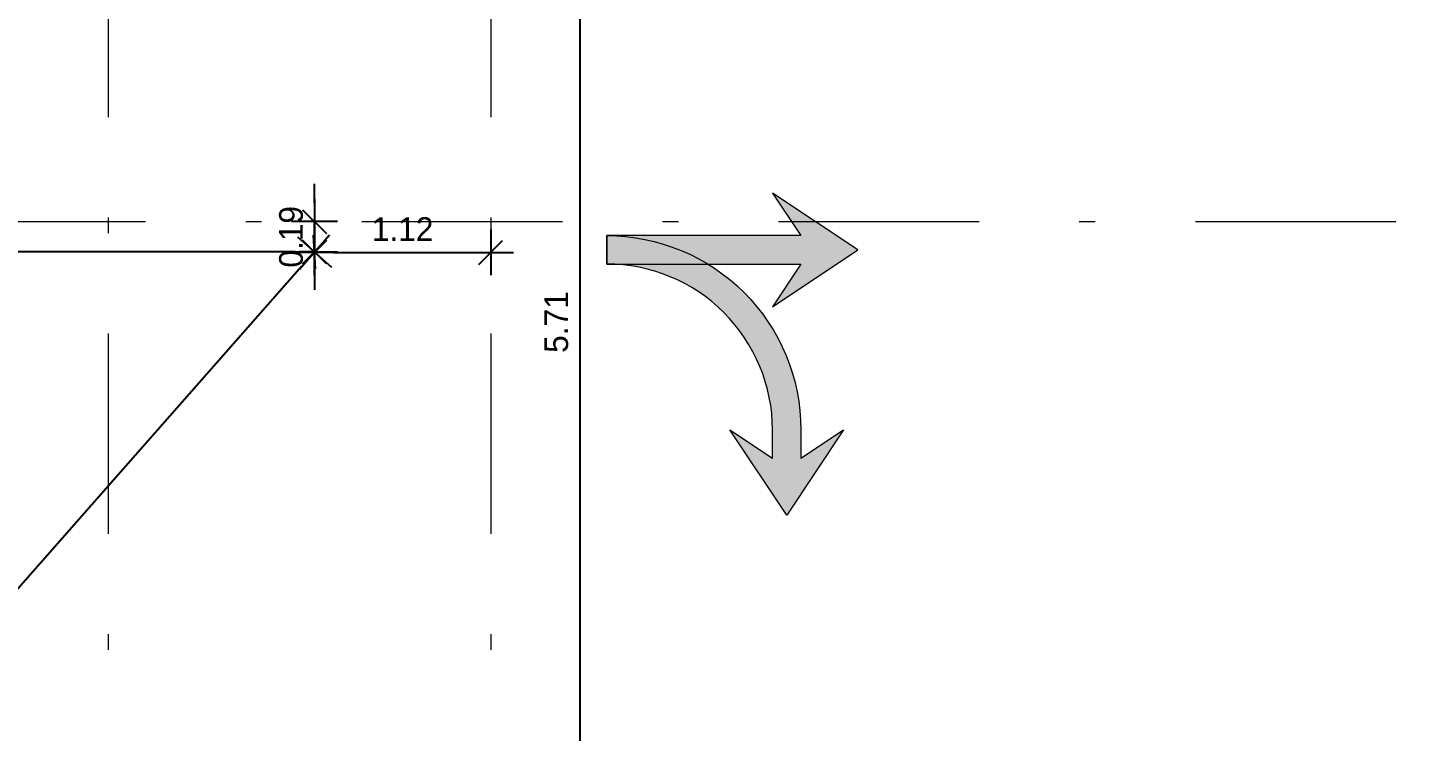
# Model space of a CAD drawing. Header units: metres. Extents: x 0 to 435, y 0 to 273.
# Drawn here: x 20.18 to 29.05, y 24.8 to 29.26 of the extents above; entities that cross this region are included whole.
import ezdxf

# ---------------------------------------------------------------- set-up
doc = ezdxf.new("R2010")
doc.units = ezdxf.units.M
doc.header["$MEASUREMENT"] = 0
for name, pattern in [('B4-PLANS$0$DASHDOT', [25.4, 12.7, -6.35, 0, -6.35]), ('B4-PLANS$0$DOT2', [0.125, 0, -0.125]), ('DOT2', [0.125, 0, -0.125])]:
    doc.linetypes.add(name, pattern=pattern)
doc.layers.get('0').update_dxf_attribs({"plot": 0})
for name, color, linetype in [('A-IDM', 221, 'Continuous'), ('A-PAV', 3, 'Continuous'), ('A-WL', 7, 'Continuous')]:
    doc.layers.add(name, color=color, linetype=linetype)
doc.layers.add('A-TRF-MRK-15', color=45, linetype='Continuous', lineweight=15)
doc.layers.add('Dote', color=1, linetype='B4-PLANS$0$DASHDOT', lineweight=15)
doc.styles.add('XARAB', font='xarab.shx')
doc.dimstyles.new('DIM100', dxfattribs={"dimtxt": 0.15, "dimasz": 0.12, "dimexe": 0.1, "dimexo": 0, "dimgap": 0.05, "dimtad": 1, "dimzin": 3, "dimdsep": 46, "dimtxsty": 'XARAB', "dimblk": 'DTICK', "dimcen": 0.09, "dimclrd": 256, "dimclre": 4, "dimclrt": 3, "dimadec": 0, "dimazin": 3, "dimtfac": 1, "dimtix": 1, "dimtmove": 2, "dimatfit": 0, "dimldrblk": 'DTICK', "dimfxl": 0.15, "dimtolj": 1, "dimtzin": 3, "dimlwd": -3, "dimlwe": -3, "dimarcsym": 0})

# ---------------------------------------------------------------- blocks, each defined once
blk = doc.blocks.new('DTICK')
for p, q in [((0, 1.207), (0, -1.207)), ((-1.207, 0), (1.207, 0))]:
    blk.add_line(p, q)
at = {"color": 3}
blk.add_line((-0.629, -0.629), (0.629, 0.629), dxfattribs=at)
blk = doc.blocks.new('*D50')
at = {"layer": 'A-IDM', "color": 4, "linetype": 'DOT2', "lineweight": -3, "ltscale": 2, "transparency": 16777216}
for p, q in [((21.9919, 27.8394), (21.9169, 27.9055)), ((15.8436, 20.8617), (15.7686, 20.9278))]:
    blk.add_line(p, q, dxfattribs=at)
at = {"layer": 'A-IDM', "linetype": 'ByBlock', "lineweight": -3, "ltscale": 2, "transparency": 16777216}
blk.add_line((21.9126, 27.7494), (15.923, 20.9517), dxfattribs=at)
at = {"layer": 'Defpoints', "color": 0, "linetype": 'ByBlock', "ltscale": 2, "transparency": 16777216}
for p in [(21.9919, 27.8394), (15.8436, 20.8617), (15.8436, 20.8617)]:
    blk.add_point(p, dxfattribs=at)
at = {"layer": 'A-IDM', "linetype": 'ByBlock', "lineweight": -3, "ltscale": 2, "transparency": 16777216, "xscale": 0.12, "yscale": 0.12, "zscale": 0.12}
for p, rotation in [((21.9919, 27.8394), 48.61602178895907), ((15.8436, 20.8617), 228.616021788959)]:
    blk.add_blockref('DTICK', p, dxfattribs=dict(at, rotation=rotation))
at = {"layer": 'A-IDM', "color": 3, "linetype": 'ByBlock', "ltscale": 2, "transparency": 16777216, "insert": (18.8066, 24.4485), "char_height": 0.15, "attachment_point": 5, "rotation": 48.61602, "style": 'XARAB'}
blk.add_mtext('\\A1;9.30', dxfattribs=at)
blk = doc.blocks.new('*D51')
at = {"layer": 'A-IDM', "color": 4, "linetype": 'DOT2', "lineweight": -3, "ltscale": 2, "transparency": 16777216}
for p, q in [((12.6919, 27.8394), (12.6919, 27.7394)), ((21.9919, 27.8394), (21.9919, 27.7394))]:
    blk.add_line(p, q, dxfattribs=at)
at = {"layer": 'A-IDM', "linetype": 'ByBlock', "lineweight": -3, "ltscale": 2, "transparency": 16777216}
blk.add_line((21.8719, 27.8394), (12.8119, 27.8394), dxfattribs=at)
at = {"layer": 'Defpoints', "color": 0, "linetype": 'ByBlock', "ltscale": 2, "transparency": 16777216}
for p in [(12.6919, 27.8394), (12.6919, 27.8394), (21.9919, 27.8394)]:
    blk.add_point(p, dxfattribs=at)
at = {"layer": 'A-IDM', "linetype": 'ByBlock', "lineweight": -3, "ltscale": 2, "transparency": 16777216, "xscale": 0.12, "yscale": 0.12, "zscale": 0.12}
for p, rotation in [((12.6919, 27.8394), 180.0000121922183), ((21.9919, 27.8394), 1.219221835491169e-05)]:
    blk.add_blockref('DTICK', p, dxfattribs=dict(at, rotation=rotation))
at = {"layer": 'A-IDM', "color": 3, "linetype": 'ByBlock', "ltscale": 2, "transparency": 16777216, "insert": (17.3419, 27.9876), "char_height": 0.15, "attachment_point": 5, "rotation": 0.00001, "style": 'XARAB'}
blk.add_mtext('\\A1;9.30', dxfattribs=at)
blk = doc.blocks.new('*D52')
at = {"layer": 'A-IDM', "linetype": 'ByBlock', "lineweight": -3, "ltscale": 2, "transparency": 16777216}
for p, q in [((21.9919, 28.1514), (21.9919, 28.2714)), ((21.9919, 27.8394), (21.9919, 28.0314)), ((21.9919, 27.7194), (21.9919, 27.5994))]:
    blk.add_line(p, q, dxfattribs=at)
at = {"layer": 'A-IDM', "color": 4, "linetype": 'DOT2', "lineweight": -3, "ltscale": 2, "transparency": 16777216}
for p, q in [((21.9919, 28.0314), (21.8919, 28.0314)), ((21.9919, 27.8394), (21.8919, 27.8394))]:
    blk.add_line(p, q, dxfattribs=at)
at = {"layer": 'Defpoints', "color": 0, "linetype": 'ByBlock', "ltscale": 2, "transparency": 16777216}
for p in [(21.9919, 28.0314), (21.9919, 28.0314), (21.9919, 27.8394)]:
    blk.add_point(p, dxfattribs=at)
at = {"layer": 'A-IDM', "linetype": 'ByBlock', "lineweight": -3, "ltscale": 2, "transparency": 16777216, "xscale": 0.12, "yscale": 0.12, "zscale": 0.12}
for p, rotation in [((21.9919, 28.0314), 270), ((21.9919, 27.8394), 90)]:
    blk.add_blockref('DTICK', p, dxfattribs=dict(at, rotation=rotation))
at = {"layer": 'A-IDM', "color": 3, "linetype": 'ByBlock', "ltscale": 2, "transparency": 16777216, "insert": (21.8438, 27.9354), "char_height": 0.15, "attachment_point": 5, "rotation": 90, "style": 'XARAB'}
blk.add_mtext('\\A1;0.19', dxfattribs=at)
blk = doc.blocks.new('*D53')
at = {"layer": 'A-IDM', "color": 4, "linetype": 'DOT2', "lineweight": -3, "ltscale": 2, "transparency": 16777216}
for p, q in [((21.9919, 27.8394), (21.9919, 27.7363)), ((23.1079, 27.8394), (23.1079, 27.7363))]:
    blk.add_line(p, q, dxfattribs=at)
at = {"layer": 'A-IDM', "linetype": 'ByBlock', "lineweight": -3, "ltscale": 2, "transparency": 16777216}
blk.add_line((22.1119, 27.8363), (22.9879, 27.8363), dxfattribs=at)
at = {"layer": 'Defpoints', "color": 0, "linetype": 'ByBlock', "ltscale": 2, "transparency": 16777216}
for p in [(21.9919, 27.8394), (23.1079, 27.8394), (23.1079, 27.8363)]:
    blk.add_point(p, dxfattribs=at)
at = {"layer": 'A-IDM', "linetype": 'ByBlock', "lineweight": -3, "ltscale": 2, "transparency": 16777216, "xscale": 0.12, "yscale": 0.12, "zscale": 0.12, "rotation": 180}
blk.add_blockref('DTICK', (21.9919, 27.8363), dxfattribs=at)
at = {"layer": 'A-IDM', "linetype": 'ByBlock', "lineweight": -3, "ltscale": 2, "transparency": 16777216, "xscale": 0.12, "yscale": 0.12, "zscale": 0.12}
blk.add_blockref('DTICK', (23.1079, 27.8363), dxfattribs=at)
at = {"layer": 'A-IDM', "color": 3, "linetype": 'ByBlock', "ltscale": 2, "transparency": 16777216, "insert": (22.5499, 27.9844), "char_height": 0.15, "attachment_point": 5, "style": 'XARAB'}
blk.add_mtext('\\A1;1.12', dxfattribs=at)
blk = doc.blocks.new('*D108')
at = {"layer": 'A-IDM', "color": 4, "linetype": 'B4-PLANS$0$DOT2', "lineweight": -3, "transparency": 16777216}
for p, q in [((24.0062, 30.2512), (23.5733, 30.2512)), ((26.4499, 24.5394), (23.5733, 24.5394))]:
    blk.add_line(p, q, dxfattribs=at)
at = {"layer": 'A-IDM', "linetype": 'ByBlock', "lineweight": -3, "transparency": 16777216}
blk.add_line((23.6733, 30.1312), (23.6733, 24.6594), dxfattribs=at)
at = {"layer": 'Defpoints', "color": 0, "linetype": 'ByBlock', "transparency": 16777216}
for p in [(24.0062, 30.2512), (23.6733, 24.5394), (26.4499, 24.5394)]:
    blk.add_point(p, dxfattribs=at)
at = {"layer": 'A-IDM', "linetype": 'ByBlock', "lineweight": -3, "transparency": 16777216, "xscale": 0.12, "yscale": 0.12, "zscale": 0.12}
for p, rotation in [((23.6733, 30.2512), 90), ((23.6733, 24.5394), 270)]:
    blk.add_blockref('DTICK', p, dxfattribs=dict(at, rotation=rotation))
at = {"layer": 'A-IDM', "color": 3, "linetype": 'ByBlock', "transparency": 16777216, "insert": (23.5246, 27.3953), "char_height": 0.15, "attachment_point": 5, "rotation": 90, "style": 'XARAB'}
blk.add_mtext('\\A1;5.71', dxfattribs=at)
blk = doc.blocks.new('T-MARK')
blk.add_hatch(color=1).paths.add_polyline_path([(0, 0), (600, -900), (150, -600), (150, -2650), (-150, -2650), (-150, -600), (-600, -900)])
blk.add_lwpolyline([(0, 0), (600, -900), (150, -600), (150, -2650), (-150, -2650), (-150, -600), (-600, -900)], close=True)
blk = doc.blocks.new('*U27')
h = blk.add_hatch(color=1)
edge = h.paths.add_edge_path()
edge.add_arc((0.8847, 0.1736), 0.8751, 90, 180, ccw=False)
edge.add_line((0.8847, 1.0487), (0.8847, 1.1987))
edge.add_arc((0.8847, 0.1736), 1.0251, 90, 180)
edge.add_line((-0.1404, 0.1736), (-0.1404, 0.0236))
edge.add_line((-0.1404, 0.0236), (-0.3654, 0.1736))
edge.add_line((-0.3654, 0.1736), (-0.0654, -0.2764))
edge.add_line((-0.0654, -0.2764), (0.2346, 0.1736))
edge.add_line((0.2346, 0.1736), (0.0096, 0.0236))
edge.add_line((0.0096, 0.0236), (0.0096, 0.1736))
blk.add_lwpolyline([(0.0096, 0.1736, -0.414214), (0.8847, 1.0487), (0.8847, 1.1987, 0.414214), (-0.1404, 0.1736), (-0.1404, 0.0236), (-0.3654, 0.1736), (-0.0654, -0.2764), (0.2346, 0.1736), (0.0096, 0.0236)], format="xyb", close=True)

msp = doc.modelspace()

# ---------------------------------------------------------------- linework, layer by layer
at = {"layer": 'A-PAV', "color": 4, "linetype": 'ByBlock'}
for p, q in [((21.9919, 27.7314), (21.9919, 27.9474)), ((21.8839, 27.8394), (22.0999, 27.8394))]:
    msp.add_line(p, q, dxfattribs=at)
at = {"layer": 'A-WL'}
for points in [[(56.2732, 18.2394, 0.64529), (69.2031, 46.8326), (61.066, 56.0834, -0.002709), (60.6333, 55.7949, -0.160497), (31.6365, 47.9409), (12.3919, 48.9767), (12.3919, 27.8394, 0.414214), (21.9919, 18.2394)], [(31.6204, 47.6413), (12.6919, 48.6601), (12.6919, 27.8394, 0.414214), (21.9919, 18.5394), (56.2732, 18.5394, 0.64529), (68.9778, 46.6344), (61.0145, 55.6877, -0.001342), (60.7984, 55.5444, -0.160497)]]:
    msp.add_lwpolyline(points, format="xyb", close=True, dxfattribs=at)
at = {"layer": 'Dote', "ltscale": 0.1}
for p, q in [((20.6839, 56.3634), (20.6839, 12.7794)), ((23.1079, 56.3634), (23.1079, 12.7794)), ((6.4519, 28.0314), (78.4039, 28.0314))]:
    msp.add_line(p, q, dxfattribs=at)

# ---------------------------------------------------------------- block references
at = {"layer": 'A-TRF-MRK-15', "xscale": -0.000600000000122236, "yscale": 0.000600000000122236, "zscale": 0.000600000000122236, "rotation": 270}
msp.add_blockref('T-MARK', (25.4332, 27.8527), dxfattribs=at)
at = {"layer": 'A-TRF-MRK-15', "xscale": -1.2, "yscale": 1.2, "zscale": 1.2}
msp.add_blockref('*U27', (24.9047, 26.5043), dxfattribs=at)

# ---------------------------------------------------------------- dimensions: what is measured, and where the dimension line sits
at = {"layer": 'A-IDM', "linetype": 'ByBlock'}
dim = msp.add_linear_dim(base=(23.6733, 24.5394), p1=(24.0062, 30.2512), p2=(26.4499, 24.5394), angle=90, dimstyle='DIM100', override={"dimfxl": 0.15}, dxfattribs=at)
dim.commit()
dim.dimension.update_dxf_attribs({"geometry": '*D108', "text_midpoint": (23.5246, 27.3953)})
at = {"layer": 'A-IDM', "linetype": 'ByBlock', "ltscale": 2}
for p2, distance, picture, middle in [((21.9919, 28.0314), 0, '*D52', (21.8438, 27.9354)), ((12.6919, 27.8394), 0, '*D51', (17.3419, 27.9876)), ((23.1079, 27.8394), -0.0031, '*D53', (22.5499, 27.9844)), ((15.8436, 20.8617), 0, '*D50', (18.8066, 24.4485))]:
    dim = msp.add_aligned_dim(p1=(21.9919, 27.8394), p2=p2, distance=distance, dimstyle='DIM100', dxfattribs=at)
    dim.commit()
    dim.dimension.update_dxf_attribs({"geometry": picture, "text_midpoint": middle})

doc.saveas('drawing.dxf')
